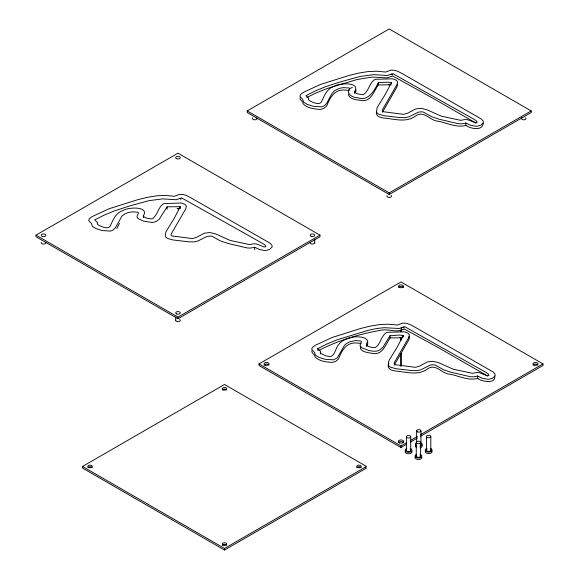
<?xml version="1.0" encoding="UTF-8"?>
<svg xmlns="http://www.w3.org/2000/svg" width="579" height="579" viewBox="0 0 579 579"><rect width="100%" height="100%" fill="white"/><g stroke="black" fill="none" stroke-linecap="round" stroke-linejoin="round"><path stroke-width="0.87" d="M180.207 208.44L179.924 206.696L167.092 206.812L159.189 219.282L156.214 221.533L152.509 222.517L143.715 221.214L137.882 218.486L136.948 216.676L138.504 212.862L137.86 212.24L132.258 211.842L128.183 212.558L124.659 214.042L122.06 215.916L115.33 227.902L112.977 230.095L110.495 231.093L102.193 230.543L95.955 228.604L92.394 226.367L91.496 223.639L88.746 220.65L89.152 218.934L91.945 216.684L109.214 208.701L137.737 199.704L146.762 197.446L156.677 195.825L165.153 195.434L174.431 196.267L179.729 194.334L183.398 194.551L186.561 195.528L191.309 198.025L270.046 243.173L272.014 245.373L272.079 247.132L269.597 249.375L266.76 250.302A7.491 4.328 0 0 1 264.19 250.425L259.197 249.433L254.651 247.262L250.432 248.08L247.436 247.986L228.256 243.542L220.433 240.929L212.066 236.275L210.445 236.022L207.137 236.377L197.866 241.016L193.987 241.913L188.522 241.805L172.911 239.952L167.418 238.396L165.811 237.18L165.276 236.008L165.912 231.832L174.322 218.153L180.214 206.783L180.221 207.369M349.578 89.34L349.615 88.297L349.079 88.015L343.485 87.617L339.403 88.334L334.539 90.65L331.673 93.892L326.549 103.67L324.204 105.87L321.714 106.862L313.42 106.312L307.181 104.372L303.613 102.136L302.716 99.414L299.973 96.425L300.371 94.71L303.164 92.452L320.433 84.469L348.956 75.473L357.988 73.222L367.897 71.601L376.379 71.203L385.65 72.042L390.948 70.102L394.617 70.32L397.78 71.304L402.528 73.794L481.265 118.941L483.233 121.141L483.299 122.907L480.816 125.144L477.979 126.07A7.491 4.321 0 0 1 475.41 126.193L470.416 125.209L465.871 123.037L461.651 123.855L458.662 123.754L439.475 119.31L431.652 116.697L423.292 112.051L421.671 111.798L418.356 112.152L409.085 116.792L405.206 117.682L399.742 117.58L384.13 115.72L378.637 114.172L377.038 112.948L376.495 111.776L377.132 107.607L385.542 93.921L391.433 82.551L387.344 82.189L378.311 82.587C374.461 90.715 368.041 102.034 357.156 97.583C350.367 97.873 343.846 89.919 352.445 87.458M320.6 352.611L320.476 353.957M180.214 206.783L180.214 208.049M311.813 350.765C311.408 353.537 315.186 354.189 315.034 356.968C319.318 361.238 326.078 362.07 331.89 362.345A25.816 14.909 0 0 0 332.773 362.288L335.625 361.441L338.02 359.414A12.752 7.361 0 0 0 338.824 358.206C341.516 351.113 345.989 343.094 354.637 343.007A6.087 3.517 0 0 1 355.738 342.927L361.014 343.405M376.661 111.378C375.221 114.714 378.449 117.11 381.395 117.53A11.03 6.369 0 0 0 382.661 117.819L383.573 117.986A10.878 6.282 0 0 0 384.224 118.087C394.827 119.035 406.697 123.052 416.019 115.677A35.116 20.272 0 0 1 418.226 114.555C425.362 112.181 430.704 120.714 437.767 121.17C446.959 122.748 456.404 128.089 465.871 125.39C470.322 128.828 482.915 131.129 483.161 123.356M348.305 94.08C349.166 99.863 358.292 99.885 362.888 100.666C371.552 100.753 374.128 90.715 378.311 84.939L378.311 82.587M388.849 363.127C386.714 366.637 389.508 370.198 393.184 370.509A11.037 6.369 0 0 0 394.451 370.799L395.363 370.965A10.892 6.289 0 0 0 396.014 371.074C406.61 372.022 418.487 376.032 427.809 368.664A35.145 20.294 0 0 1 430.016 367.542C437.159 365.219 442.494 373.716 449.557 374.157C458.756 375.728 468.194 381.069 477.661 378.369C481.634 381.619 496.029 384.326 494.77 376.024M382.502 112.123L396.97 86.959L397.599 84.187M394.292 365.103L408.76 339.938L409.389 338.23L409.042 336.486M360.485 346.162C358.915 352.358 369.641 352.705 373.614 353.603C382.799 354.63 385.925 343.984 390.101 337.919L390.101 335.567C393.713 336.225 400.465 333.721 403.23 336.124M116.842 228.502L119.484 223.262M354.956 93.132L356.063 90.903L355.767 89.463M366.753 346.112L367.868 343.81L367.419 342.269M300.248 97.33C298.735 100.239 303.512 100.847 303.027 103.627C307.058 108.338 314.245 109.011 320.093 109.359A25.729 14.851 0 0 0 320.983 109.308L323.827 108.454L326.23 106.427A12.76 7.368 0 0 0 327.034 105.226C329.726 98.133 334.199 90.107 342.848 90.027A6.087 3.517 0 0 1 343.94 89.948L349.427 90.512M390.101 335.567L382.914 347.262L380.027 349.825L376.9 351.098L373.694 351.258L368.953 350.57L361.477 347.632L359.964 345.431L361.513 341.617L360.869 340.995L355.274 340.597L349.39 341.957L346.329 343.629L344.425 345.431L337.289 357.844L333.504 359.849L325.21 359.298L318.971 357.359L315.41 355.122L314.506 352.394L311.763 349.405L312.168 347.69L314.962 345.439L332.223 337.456L360.746 328.459L369.778 326.201L379.694 324.58L388.169 324.189L397.44 325.022L402.745 323.089L406.415 323.306L409.57 324.283L414.318 326.78L493.062 371.928L495.023 374.128L495.096 375.887L492.613 378.13L489.776 379.057A7.491 4.321 0 0 1 487.2 379.18L482.206 378.188L477.661 376.017L473.441 376.835L470.452 376.741L451.265 372.297L443.449 369.684L435.082 365.031L433.461 364.777L430.146 365.132L420.875 369.771L416.996 370.669L411.539 370.56L395.92 368.707L390.427 367.151L388.827 365.935L388.292 364.763L388.922 360.587L397.339 346.908L403.223 335.538L403.23 336.804M247.226 110.922L389.211 28.95L531.204 110.922L531.204 112.543L389.211 194.515L247.226 112.543L247.226 110.922L389.211 192.901L531.204 110.922M36.007 235.154L177.992 153.174L319.977 235.154L319.977 236.768L177.992 318.747L36.007 236.768L36.007 235.154L177.992 317.126L319.977 235.154M406.465 444.346L401.008 447.502L259.023 365.523L259.023 363.909L401.008 281.937L542.993 363.909L542.993 365.523L420.513 436.24M82.515 466.457L224.507 384.485L366.493 466.457L224.507 548.436L82.515 466.457L82.515 468.078L224.507 550.05L366.493 468.078L364.929 467.173M259.023 363.909L401.008 445.881L406.465 442.732M410.366 440.481L417.387 436.428M420.513 434.626L542.993 363.909M410.366 442.095L417.387 438.042M306.812 97.54L315.671 93.132L327.338 88.428L357.178 79.489L372.08 77.079L387.09 77.876L392.728 75.987L434.532 99.168L475.967 123.052M317.697 348.652L327.54 343.723L337.311 339.714L368.447 330.254L376.676 328.525L384.007 327.7L399.09 328.481L404.67 326.657L485.282 371.986A48.542 28.024 0 0 1 486.222 372.565A35.818 20.678 0 0 1 486.888 373.006L487.156 373.187A19.99 11.537 0 0 1 487.634 373.542A14.482 8.359 0 0 1 488.083 373.896A11.508 6.644 0 0 1 488.408 374.193L488.922 375.416L487.323 375.793L479.282 372.615L476.22 372.579L472.638 373.346L453.212 369.214L438.535 362.642L432.918 361.31L427.418 361.933L419.341 366.232L415.36 367.31L394.538 364.64L394.046 363.721L394.516 362.244L408.796 337.521L409.375 334.756L407.985 333.099L404.439 331.796L387.539 332.288A5.899 3.402 0 0 0 385.679 333.063C380.917 336.898 380.475 344.201 375.192 347.682C371.638 347.451 363.12 346.64 367.853 341.559C366.485 336.442 358.589 336.898 354.29 336.833C348.667 338.179 341.928 339.685 338.454 344.787C335.154 348.486 334.597 358.922 327.475 356.15A16.914 9.763 0 0 1 324.985 355.492L320.954 353.523L320.23 352.249L320.549 351.272L317.697 348.652L317.697 350.223M318.602 350.527C337.832 340.604 358.893 334.119 380.171 330.385C388.075 328.279 396.535 333.316 403.947 329.082M404.243 329.002L438.549 347.755L487.815 376.075M378.311 84.939L391.107 84.809M390.101 337.919L402.55 337.752M420.079 455.217L420.093 455.232A2.113 1.216 0 0 1 420.318 455.42A2.164 1.252 0 0 1 419.891 456.954A2.157 1.245 0 0 1 417.481 457.157A2.164 1.252 0 0 1 416.829 456.882A2.157 1.245 0 0 1 416.279 455.912L416.33 455.716A2.164 1.252 0 0 1 416.583 455.376M410.221 449.528L410.243 449.543A2.113 1.216 0 0 1 410.46 449.731A2.164 1.252 0 0 1 409.013 451.569A2.164 1.252 0 0 1 406.422 450.216L406.48 450.028A2.164 1.252 0 0 1 406.726 449.688M354.724 92.893L354.587 91.663C360.999 81.523 338.512 83.014 334.235 86.329C327.381 88.138 324.609 95.079 321.881 100.876C321.113 103.771 318.059 103.959 315.685 103.171A16.921 9.771 0 0 1 313.188 102.505L309.164 100.536L308.441 99.262L308.759 98.285L305.907 95.673L315.75 90.737L325.514 86.734L340.025 81.986L360.16 76.442L373.766 74.648L387.293 75.502L392.88 73.678L473.484 118.999A48.506 28.002 0 0 1 474.425 119.585A35.92 20.735 0 0 1 475.091 120.027L475.359 120.208A19.947 11.515 0 0 1 475.837 120.555A14.497 8.367 0 0 1 476.293 120.917A11.529 6.658 0 0 1 476.618 121.206L477.125 122.437L475.525 122.806L467.485 119.629L464.43 119.592L460.841 120.36L441.415 116.227L426.745 109.663L421.128 108.324L415.628 108.953L407.551 113.245L403.57 114.324L382.748 111.653L382.249 110.741L382.719 109.257L397.006 84.534L397.585 81.777L396.195 80.112L392.649 78.809L375.742 79.309A5.899 3.402 0 0 0 373.889 80.076C369.127 83.912 368.685 91.214 363.395 94.703C360.717 94.326 355.665 94.268 354.587 91.663L354.71 92.98M366.514 345.873L366.377 344.643L366.5 345.967M143.556 217.646L143.368 215.887C149.773 205.748 127.293 207.246 123.009 210.561C116.162 212.363 113.39 219.303 110.654 225.101C109.894 227.996 106.84 228.191 104.459 227.395A16.914 9.763 0 0 1 101.969 226.736L97.938 224.768L97.214 223.494L97.54 222.517L94.688 219.897L104.531 214.968L114.295 210.959L128.806 206.211L148.941 200.674L162.547 198.879L176.074 199.726L181.661 197.902L262.265 243.231A48.542 28.024 0 0 1 263.206 243.81A35.818 20.678 0 0 1 263.872 244.251L264.14 244.432A19.997 11.544 0 0 1 264.617 244.787A14.475 8.359 0 0 1 265.073 245.141A11.508 6.644 0 0 1 265.399 245.438L265.906 246.661L264.306 247.038L256.265 243.86L253.211 243.824L249.621 244.584L230.196 240.459L215.526 233.887L209.902 232.555L204.401 233.178L196.332 237.477L192.344 238.555L171.522 235.885L171.029 234.965L171.5 233.489L185.787 208.766L186.358 206.001L184.969 204.344L181.422 203.041L164.523 203.533A5.899 3.402 0 0 0 162.67 204.307C157.908 208.143 157.466 215.446 152.176 218.927C149.498 218.551 144.446 218.5 143.368 215.887L143.491 217.212M391.44 83.825L391.433 82.551L391.303 83.571L391.433 82.551L391.44 83.137M477.661 376.017L477.661 378.369M465.871 123.037L465.871 125.39M430.819 436.544L430.819 450.136M426.484 436.544L426.484 450.136M420.962 430.856L420.962 444.44M420.593 442.508A2.171 1.252 0 0 1 417.249 443.492A2.171 1.252 0 0 1 417.445 441.328A2.171 1.252 0 0 1 420.593 442.508L420.6 456.035M416.627 430.856L416.627 441.893M416.265 442.443L416.265 456.035M410.743 436.819A2.171 1.252 0 0 1 407.399 437.804A2.171 1.252 0 0 1 407.587 435.64A2.171 1.252 0 0 1 410.743 436.819L410.743 450.346M406.407 436.754L406.407 450.346M401.008 445.881L401.008 447.502M389.211 192.901L389.211 194.515M314.73 239.417L314.73 242.724M254.651 247.262L254.651 249.781M224.507 548.436L224.507 550.05M177.992 317.126L177.992 318.747M175.712 317.039L175.712 320.353M167.092 206.812L167.092 209.33M410.236 448.616A3.423 1.976 0 0 1 411.242 451.584A3.423 1.976 0 0 1 406.017 451.656A3.423 1.976 0 0 1 406.769 448.667M411.959 451.533A3.423 1.976 0 0 1 407.978 453.784A3.423 1.976 0 0 1 405.582 450.875M420.093 454.305A3.423 1.976 0 0 1 421.099 457.272A3.423 1.976 0 0 1 415.867 457.345A3.423 1.976 0 0 1 416.627 454.356M421.809 457.222A3.423 1.976 0 0 1 417.828 459.473A3.423 1.976 0 0 1 415.44 456.563M430.544 449.528A2.164 1.252 0 0 1 429.082 451.359A2.164 1.252 0 0 1 426.491 450.006L426.557 449.811A2.164 1.252 0 0 1 426.984 449.333M430.45 448.45A3.423 1.976 0 0 1 431.21 451.439A3.423 1.976 0 0 1 425.985 451.367A3.423 1.976 0 0 1 426.991 448.407M431.644 450.665A3.423 1.976 0 0 1 429.249 453.567A3.423 1.976 0 0 1 425.268 451.316M420.694 443.84A2.164 1.252 0 0 1 420.028 445.475M420.6 442.761A3.423 1.976 0 0 1 422.2 444.636A3.423 1.976 0 0 1 419.999 446.293M416.605 445.96A3.423 1.976 0 0 1 416.605 442.928M421.787 444.976A3.423 1.976 0 0 1 419.999 447.784M416.605 447.451A3.423 1.976 0 0 1 415.447 445.526M222.408 389.92A2.28 1.317 0 0 1 224.507 389.131A2.28 1.317 0 0 1 226.599 389.92M356.867 467.55A2.28 1.317 0 0 1 358.958 466.761A2.28 1.317 0 0 1 361.057 467.55M222.408 545.179A2.28 1.317 0 0 1 224.507 544.383A2.28 1.317 0 0 1 226.599 545.179M87.95 467.55A2.28 1.317 0 0 1 90.049 466.761A2.28 1.317 0 0 1 92.141 467.55M398.656 287.387A2.511 1.448 0 0 1 401.073 286.446A2.511 1.448 0 0 1 403.397 287.459M533.071 365.081A2.511 1.448 0 0 1 535.466 364.075A2.511 1.448 0 0 1 537.855 365.081M398.374 442.667A2.757 1.592 0 0 1 401.008 441.56A2.757 1.592 0 0 1 403.635 442.667M264.154 365.081A2.511 1.448 0 0 1 266.55 364.075A2.511 1.448 0 0 1 268.938 365.081M256.801 117.913A2.28 1.317 0 0 1 254.76 119.817A2.28 1.317 0 0 1 252.712 117.913M391.093 195.376A2.28 1.317 0 0 1 389.493 197.432A2.28 1.317 0 0 1 387.076 195.666M525.551 117.754A2.28 1.317 0 0 1 525.182 119.484A2.28 1.317 0 0 1 522.157 119.484A2.28 1.317 0 0 1 521.795 117.754M314.687 242.456A2.28 1.317 0 0 1 312.334 244.041A2.28 1.317 0 0 1 310.279 242.326M179.743 319.507A2.28 1.317 0 0 1 178.549 321.635A2.28 1.317 0 0 1 175.763 320.086M45.712 242.326A2.28 1.317 0 0 1 43.534 244.041A2.28 1.317 0 0 1 41.362 242.326M401.001 353.624L401.001 366.218L401.001 353.624M403.172 335.733L403.093 336.558L403.172 335.733M401.435 327.707L401.008 331.745L401.435 327.707M389.385 84.44L388.285 84.375L390.355 84.527L389.385 84.44M178.166 208.672L177.065 208.606L179.135 208.751L178.166 208.672M401.182 337.427L400.075 337.362L402.144 337.506L401.182 337.427M391.722 74.459L391.158 74.112L392.28 74.821L391.722 74.459M403.52 327.439L402.948 327.099L404.07 327.808L403.52 327.439M180.503 198.684L179.939 198.344L181.061 199.053L180.503 198.684M401.008 339.982L401.008 337.629L401.008 339.974M427.468 437.594A2.171 1.252 0 0 0 430.812 436.609A2.171 1.252 0 0 0 427.664 435.43A2.171 1.252 0 0 0 427.468 437.594M417.618 431.905A2.171 1.252 0 0 0 420.962 430.921A2.171 1.252 0 0 0 417.814 429.741A2.171 1.252 0 0 0 417.618 431.905M222.98 389.812A2.28 1.317 0 0 0 226.736 389.102A2.28 1.317 0 0 0 223.791 387.583A2.28 1.317 0 0 0 222.98 389.812M357.822 467.6A2.28 1.317 0 0 0 361.245 466.457A2.28 1.317 0 0 0 357.822 465.321A2.28 1.317 0 0 0 357.822 467.6M222.98 545.071A2.28 1.317 0 0 0 226.736 544.361A2.28 1.317 0 0 0 223.791 542.834A2.28 1.317 0 0 0 222.98 545.071M88.529 467.441A2.28 1.317 0 0 0 92.278 466.732A2.28 1.317 0 0 0 89.332 465.205A2.28 1.317 0 0 0 88.529 467.441M399.64 287.495A2.511 1.448 0 0 0 403.512 286.359A2.511 1.448 0 0 0 399.865 284.991A2.511 1.448 0 0 0 399.64 287.495M534.099 365.125A2.511 1.448 0 0 0 537.971 363.981A2.511 1.448 0 0 0 534.323 362.62A2.511 1.448 0 0 0 534.099 365.125M399.626 442.913A2.757 1.592 0 0 0 403.766 441.538A2.757 1.592 0 0 0 399.626 440.156A2.757 1.592 0 0 0 399.626 442.913M265.182 365.125A2.511 1.448 0 0 0 269.054 363.981A2.511 1.448 0 0 0 265.406 362.62A2.511 1.448 0 0 0 265.182 365.125M311.111 236.341A2.28 1.317 0 0 0 314.723 235.407A2.28 1.317 0 0 0 311.516 234.068A2.28 1.317 0 0 0 311.111 236.341M176.653 313.97A2.28 1.317 0 0 0 180.264 313.036A2.28 1.317 0 0 0 177.065 311.697A2.28 1.317 0 0 0 176.653 313.97M42.397 236.413A2.28 1.317 0 0 0 45.821 235.277A2.28 1.317 0 0 0 42.397 234.133A2.28 1.317 0 0 0 42.397 236.413M176.856 158.784A2.28 1.317 0 0 0 180.272 157.647A2.28 1.317 0 0 0 176.856 156.504A2.28 1.317 0 0 0 176.856 158.784"/></g></svg>
